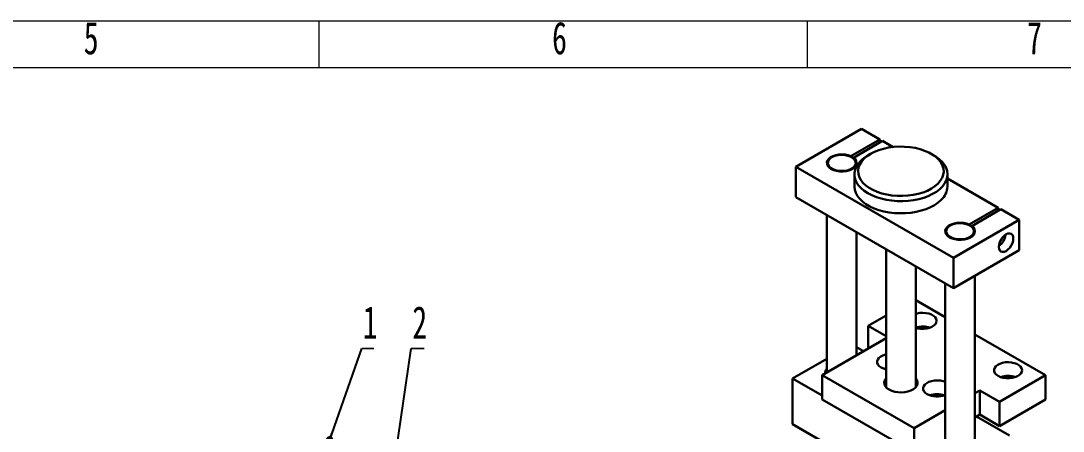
# Model space of a CAD drawing. Header units: millimetres. Extents: x -4 to 1692, y -357 to 300.
# Drawn here: x 700.8 to 812.9, y 253 to 297.1 of the extents above; entities that cross this region are included whole.
import ezdxf

# ---------------------------------------------------------------- set-up
doc = ezdxf.new("R2010")
doc.units = ezdxf.units.MM
doc.styles.add('SLDTEXTSTYLE1', font='', dxfattribs={"width": 0.67})
doc.styles.get("Standard").update_dxf_attribs({"font": ''})
doc.styles.get('SLDTEXTSTYLE1').set_extended_font_data('仿宋_GB2312')
doc.styles.get('Standard').set_extended_font_data('仿宋_GB2312')
doc.dimstyles.new('SLDDIMSTYLE0', dxfattribs={"dimtxt": 0.18, "dimasz": 0.8, "dimexe": 0, "dimexo": 0.0625, "dimgap": 0, "dimtad": 0, "dimtih": 1, "dimtoh": 1, "dimdec": 0, "dimrnd": 1e-09, "dimzin": 0, "dimdsep": 46, "dimtxsty": 'Standard', "dimblk1": 'DOT', "dimblk2": 'DOT', "dimsah": 1, "dimcen": 0.09, "dimadec": 0, "dimazin": 0, "dimtfac": 0.8, "dimtdec": 0, "dimtofl": 0, "dimtmove": 0, "dimatfit": 3, "dimldrblk": 'DOT', "dimfxl": 1, "dimfrac": 2, "dimtolj": 1, "dimtzin": 0, "dimarcsym": 0})

# ---------------------------------------------------------------- blocks, each defined once
blk = doc.blocks.new('SW_NOTE_0')
at = {"color": 0, "linetype": 'Continuous', "lineweight": 0}
for p, q in [((0, 0), (1.29, 0)), ((1.29, 0), (0, 0)), ((0, 0), (1.29, 0)), ((1.29, 0), (0, 0)), ((0, 0), (1.29, 0)), ((1.29, 0), (0, 0))]:
    blk.add_line(p, q, dxfattribs=at)
at = {"color": 0, "linetype": 'Continuous', "lineweight": 0, "insert": (0.88, 4.56), "char_height": 3.5, "attachment_point": 2, "style": 'SLDTEXTSTYLE1'}
blk.add_mtext('1', dxfattribs=at)
blk = doc.blocks.new('_DOT')
at = {"color": 0, "linetype": 'ByBlock', "lineweight": -2}
blk.add_line((-0.5, 0), (-1, 0), dxfattribs=at)
at = {"color": 0, "linetype": 'ByBlock', "const_width": 0.5}
blk.add_lwpolyline([(-0.25, 0, 1), (0.25, 0, 1)], format="xyb", close=True, dxfattribs=at)
blk = doc.blocks.new('SW_NOTE_10')
at = {"color": 0, "linetype": 'Continuous', "lineweight": 0}
for p, q in [((0, 0), (1.41, 0)), ((1.41, 0), (0, 0)), ((0, 0), (1.41, 0)), ((1.41, 0), (0, 0)), ((0, 0), (1.41, 0)), ((1.41, 0), (0, 0))]:
    blk.add_line(p, q, dxfattribs=at)
at = {"color": 0, "linetype": 'Continuous', "lineweight": 0, "insert": (0.93, 4.56), "char_height": 3.5, "attachment_point": 2, "style": 'SLDTEXTSTYLE1'}
blk.add_mtext('2', dxfattribs=at)

msp = doc.modelspace()

# ---------------------------------------------------------------- linework, layer by layer
at = {"color": 7, "linetype": 'Continuous', "lineweight": 0}
for p, q in [((470.3366109, 297.1295117), (890.3366109, 297.1295117)), ((732.8366109, 297.1295117), (732.8366109, 292.1295117)), ((785.3366109, 297.1295117), (785.3366109, 292.1295117))]:
    msp.add_line(p, q, dxfattribs=at)
at = {"color": 7, "linetype": 'Continuous', "lineweight": 15}
msp.add_line((495.3366109, 292.1295117), (885.3366112, 292.1295117), dxfattribs=at)
at = {"color": 7, "linetype": 'Continuous', "lineweight": 30}
for p, q in [((791.1980429, 285.5246015), (784.1269751, 281.442561)), ((793.1779419, 284.3816302), (791.1980429, 285.5246015)), ((790.0577985, 282.5804097), (793.1779419, 284.3816302)), ((793.4607846, 284.2183486), (790.3406412, 282.4171281)), ((793.1779419, 284.3816302), (793.1779419, 284.0550669)), ((794.5952212, 283.5634523), (793.4607846, 284.2183486)), ((790.0577985, 282.5804097), (790.0577985, 282.5057997)), ((792.1874639, 282.8306008), (791.9045752, 282.6672396)), ((798.976792, 282.6672396), (798.6939033, 282.8306008)), ((788.0158901, 282.4629716), (787.9451679, 282.4221313)), ((790.2082773, 282.4221313), (790.1375551, 282.4629716)), ((790.3406412, 282.4171281), (790.3406412, 282.335474)), ((784.1269751, 281.442561), (801.0975379, 271.6456636)), ((784.1269751, 281.442561), (784.1269751, 278.1763977)), ((790.4406836, 280.626551), (790.4406836, 279.3200857)), ((800.4406836, 279.3200857), (800.4406836, 280.626551)), ((805.905864, 277.0339572), (800.4406836, 280.1889387)), ((784.1269751, 278.1763977), (801.0975379, 268.3795004)), ((802.7857205, 275.2327367), (805.905864, 277.0339572)), ((805.905864, 277.0339572), (805.905864, 276.7073939)), ((787.4767226, 276.2426297), (787.4767226, 259.3313354)), ((806.1887067, 276.8706756), (803.0685632, 275.0694551)), ((808.1686057, 275.7277042), (806.1887067, 276.8706756)), ((800.7438121, 275.1152986), (800.67309, 275.0744583)), ((801.0975379, 271.6456636), (808.1686057, 275.7277042)), ((802.7857205, 275.2327367), (802.7857205, 275.1581267)), ((802.9361993, 275.0744583), (802.8654772, 275.1152986)), ((803.0685632, 275.0694551), (803.0685632, 274.987801)), ((808.1686057, 275.7277042), (808.1686057, 272.461541)), ((790.6767226, 261.1786561), (790.6767226, 274.395309)), ((793.8406836, 272.5687932), (793.8406836, 257.7379318)), ((801.0975379, 268.3795004), (808.1686057, 272.461541)), ((801.0975379, 271.6456636), (801.0975379, 268.3795004)), ((797.0406836, 257.7379318), (797.0406836, 270.7214725)), ((803.4046447, 251.9272083), (803.4046447, 269.7113648)), ((800.2046447, 268.8949567), (800.2046447, 251.9272083)), ((800.2046447, 265.2606966), (797.0406836, 267.0872125)), ((793.8406836, 265.4543962), (791.9051497, 264.3370363)), ((791.9051497, 264.3370363), (793.8406836, 263.2196763)), ((791.9051497, 261.887812), (791.9051497, 264.3370363)), ((786.9554023, 259.0303836), (793.8406836, 263.0051719)), ((810.9970328, 259.0303836), (803.4046447, 263.4133759)), ((791.4098072, 261.6018568), (790.6767226, 262.0250575)), ((787.4767226, 260.8004454), (783.7734217, 258.6625753)), ((796.8548972, 253.3155268), (786.9554023, 259.0303836)), ((786.9554023, 256.417453), (786.9554023, 259.0303836)), ((806.0472853, 256.1729552), (810.9970328, 259.0303836)), ((810.9970328, 256.417453), (810.9970328, 259.0303836)), ((783.7734217, 258.6625753), (783.7734217, 253.7633304)), ((783.7734217, 258.6625753), (786.9554023, 256.825657)), ((803.925965, 257.3975673), (803.4046447, 257.0966155)), ((803.925965, 257.3975673), (806.0472853, 256.1729552)), ((803.925965, 254.7846367), (803.925965, 257.3975673)), ((796.8548972, 250.7025962), (786.9554023, 256.417453)), ((806.0472853, 253.5600246), (810.9970328, 256.417453)), ((806.0472853, 253.5600246), (806.0472853, 256.1729552)), ((800.2046447, 255.2492948), (796.8548972, 253.3155268)), ((803.925965, 254.7846367), (803.4046447, 254.4836849)), ((807.1079455, 252.5395144), (803.5724116, 254.5805347)), ((803.925965, 254.7846367), (806.0472853, 253.5600246)), ((783.7734217, 253.7633304), (800.7439845, 243.9664331)), ((796.8548972, 250.7025962), (796.8548972, 253.3155268))]:
    msp.add_line(p, q, dxfattribs=at)
at = {"color": 7, "linetype": 'Continuous', "lineweight": 30, "flags": 128}
for points in [[(790.3406412, 282.4171281), (790.5211593, 282.2480475), (790.6348891, 282.0605971), (790.6765718, 281.8634445), (790.6442802, 281.6657057), (790.5395073, 281.4765236), (790.3670976, 281.3046459), (790.1350231, 281.1580198), (789.8540146, 281.0434251), (789.5370653, 280.9661605), (789.1988306, 280.9297985), (788.8549498, 280.9360205), (788.5213234, 280.9845388), (788.2133778, 281.0731099), (787.9453517, 281.1976386), (787.7296385, 281.3523667), (787.5762121, 281.5301399), (787.4921669, 281.7227383), (787.4813889, 281.9212565), (787.5443765, 282.1165153), (787.6782173, 282.2994862), (787.8767226, 282.4617089), (788.130714, 282.5956827), (788.4284472, 282.6952127), (788.7561556, 282.7556968), (789.0986865, 282.7743384), (789.4402018, 282.7502754), (789.7649105, 282.6846206), (790.0577985, 282.5804097)], [(790.1373828, 282.4630711), (789.8845745, 282.5803835), (789.5939921, 282.6635796), (789.2792226, 282.7087695), (788.9549845, 282.7138401), (788.6364387, 282.6785542), (788.3384802, 282.6045618), (788.075041, 282.4953227), (787.8584393, 282.3559448), (787.6988032, 282.1929453), (787.6035971, 282.0139458), (787.5772727, 281.8273162), (787.6210609, 281.6417829), (787.7329142, 281.4660215), (787.9076025, 281.3082503), (788.1369576, 281.1758464), (788.410255, 281.075001), (788.7147158, 281.0104294), (789.0361035, 280.985151), (789.3593906, 281.0003478), (789.6694604, 281.0553091), (789.9518145, 281.1474651), (790.1932502, 281.2725065), (790.3824784, 281.4245868), (790.5106508, 281.5965946), (790.5717744, 281.7804871), (790.562991, 281.9676658), (790.4847113, 282.1493783), (790.3405957, 282.317128), (790.1373828, 282.4630711)], [(798.976792, 282.6672396), (799.2021773, 282.5282006), (799.5653807, 282.2580272), (799.8706823, 281.9649514), (800.1137965, 281.6530874), (800.2913104, 281.3268131), (800.4007322, 280.9907086), (800.4405257, 280.6494922), (800.4101324, 280.3079537), (800.309979, 279.9708876), (800.1414713, 279.6430256), (799.9069748, 279.3289701), (799.6097815, 279.0331299), (799.2540631, 278.7596578), (798.8448132, 278.5123927), (798.3877769, 278.2948058), (797.8893697, 278.1099515), (797.3565884, 277.9604248), (796.7969121, 277.8483246), (796.2181972, 277.7752246), (795.6285677, 277.742151), (795.0363008, 277.749568), (794.4497105, 277.7973716), (793.8770313, 277.8848907), (793.3263023, 278.0108966), (792.8052547, 278.1736206), (792.3212027, 278.3707784), (791.8809413, 278.5996023), (791.4906509, 278.8568801), (791.1558104, 279.1390002), (790.88112, 279.4420022), (790.670436, 279.7616327), (790.5267157, 280.0934048), (790.4519768, 280.4326611), (790.4472684, 280.7746391), (790.5126566, 281.1145384), (790.6472235, 281.4475873), (790.8490801, 281.7691107), (791.1153927, 282.0745951), (791.1153927, 282.0745951)], [(791.461416, 282.2853679), (791.2035636, 281.9869498), (791.0125331, 281.6722284), (790.8913371, 281.3461669), (790.8418871, 281.0139076), (790.8649629, 280.6806903), (790.9602004, 280.3517702), (791.1260979, 280.0323345), (791.360039, 279.7274209), (791.6583343, 279.441838), (792.0162795, 279.1800897), (792.4282296, 278.9463039), (792.8876879, 278.7441675), (793.3874085, 278.5768684), (793.9195104, 278.4470449), (794.4756022, 278.3567445), (795.0469138, 278.3073912), (795.6244355, 278.2997634), (796.1990592, 278.3339813), (796.761723, 278.4095054), (797.3035531, 278.5251445), (797.8160047, 278.679075), (798.2909961, 278.8688693), (798.7210363, 279.0915342), (799.0993434, 279.3435582), (799.4199513, 279.6209667), (799.6778037, 279.9193848), (799.8688342, 280.2341063), (799.9900301, 280.5601677), (800.0394802, 280.892427), (800.0164044, 281.2256443), (799.9211668, 281.5545644), (799.7552693, 281.8740001), (799.5213282, 282.1789137), (799.2230329, 282.4644966), (798.8650877, 282.7262449), (798.4531377, 282.9600307), (797.9936794, 283.1621671), (797.4939588, 283.3294662), (796.9618569, 283.4592897), (796.4057651, 283.5495901), (795.8344534, 283.5989434), (795.2569318, 283.6065712), (794.682308, 283.5723533), (794.1196443, 283.4968292), (793.5778141, 283.3811901), (793.0653626, 283.2272596), (792.5903712, 283.0374653), (792.160331, 282.8148004), (791.7820239, 282.5627764), (791.461416, 282.2853679)], [(790.4406836, 279.3200857), (790.4408416, 279.2971445), (790.4806351, 278.9559281), (790.5900568, 278.6198236), (790.7675708, 278.2935493), (791.0106849, 277.9816853), (791.3159866, 277.6886095), (791.6791899, 277.4184361), (792.0951964, 277.1749576), (792.5581662, 276.9615921), (793.0616002, 276.7813346), (793.5984313, 276.6367156), (794.1611236, 276.5297653), (794.7417782, 276.4619849), (795.3322438, 276.434326), (795.9242317, 276.4471769), (796.5094316, 276.5003571), (797.0796287, 276.5931201), (797.6268185, 276.7241637), (798.1433199, 276.8916484), (798.6218821, 277.093223), (799.0557873, 277.3260579), (799.4389443, 277.5868846), (799.7659745, 277.8720416)], [(803.0685632, 275.0694551), (803.2490814, 274.9003744), (803.3628112, 274.7129241), (803.4044939, 274.5157715), (803.3722023, 274.3180326), (803.2674293, 274.1288506), (803.0950197, 273.9569729), (802.8629452, 273.8103468), (802.5819366, 273.6957521), (802.2649874, 273.6184875), (801.9267527, 273.5821255), (801.5828719, 273.5883475), (801.2492455, 273.6368658), (800.9412998, 273.7254369), (800.6732738, 273.8499656), (800.4575605, 274.0046937), (800.3041342, 274.1824669), (800.2200889, 274.3750653), (800.209311, 274.5735835), (800.2722986, 274.7688422), (800.4061393, 274.9518131), (800.6046447, 275.1140359), (800.858636, 275.2480097), (801.1563692, 275.3475397), (801.4840777, 275.4080238), (801.8266086, 275.4266653), (802.1681239, 275.4026024), (802.4928325, 275.3369476), (802.7857205, 275.2327367)], [(802.8653048, 275.1153981), (802.6124966, 275.2327105), (802.3219141, 275.3159066), (802.0071447, 275.3610965), (801.6829066, 275.3661671), (801.3643608, 275.3308812), (801.0664022, 275.2568888), (800.802963, 275.1476497), (800.5863614, 275.0082718), (800.4267253, 274.8452723), (800.3315191, 274.6662728), (800.3051947, 274.4796431), (800.3489829, 274.2941099), (800.4608363, 274.1183485), (800.6355246, 273.9605773), (800.8648797, 273.8281734), (801.1381771, 273.727328), (801.4426378, 273.6627564), (801.7640256, 273.637478), (802.0873126, 273.6526748), (802.3973825, 273.7076361), (802.6797365, 273.7997921), (802.9211723, 273.9248335), (803.1104004, 274.0769137), (803.2385729, 274.2489216), (803.2996964, 274.4328141), (803.2909131, 274.6199928), (803.2126334, 274.8017053), (803.0685178, 274.969455), (802.8653048, 275.1153981)], [(807.5322096, 273.7272389), (807.5057061, 273.9444087), (807.4280018, 274.1161785), (807.3043921, 274.2308424), (807.1433009, 274.2805863), (806.9557061, 274.2620202), (806.7543921, 274.1764094), (806.5530782, 274.029588), (806.3654834, 273.8315618), (806.2043921, 273.5958259), (806.0807824, 273.3384453), (806.0030782, 273.0769601), (805.9765747, 272.82919), (806.0030782, 272.6120202), (806.0807824, 272.4402504), (806.2043921, 272.3255865), (806.3654834, 272.2758426), (806.5530782, 272.2944087), (806.7543921, 272.3800196), (806.9557061, 272.5268409), (807.1433009, 272.7248671), (807.3043921, 272.960603), (807.4280018, 273.2179836), (807.5057061, 273.4794689), (807.5322096, 273.7272389)], [(797.0406836, 264.1123481), (797.2568666, 264.054887), (797.571636, 264.0096971), (797.8958741, 264.0046265), (798.2144199, 264.0399124), (798.5123785, 264.1139048), (798.7758176, 264.2231439), (798.9924193, 264.3625218), (799.1520554, 264.5255213), (799.2472615, 264.7045208), (799.2735859, 264.8911505), (799.2297977, 265.0766837), (799.1179444, 265.2524451), (798.9432561, 265.4102163), (798.713901, 265.5426202), (798.4406036, 265.6434656), (798.1361428, 265.7080372), (797.8147551, 265.7333156), (797.491468, 265.7181188), (797.1813982, 265.6631575), (797.0406836, 265.623055)], [(793.8406836, 261.2671176), (793.7872856, 261.2545537), (793.5049316, 261.1623977), (793.2634959, 261.0373563), (793.0742677, 260.8852761), (792.9460952, 260.7132682), (792.8849717, 260.5293757), (792.8937551, 260.342197), (792.9720347, 260.1604845), (793.1161503, 259.9927348), (793.3193633, 259.8467917)], [(805.905864, 258.9487428), (806.1586722, 258.8314304), (806.4492547, 258.7482342), (806.7640241, 258.7030444), (807.0882623, 258.6979738), (807.406808, 258.7332597), (807.7047666, 258.8072521), (807.9682058, 258.9164912), (808.1848075, 259.0558691), (808.3444436, 259.2188686), (808.4396497, 259.3978681), (808.4659741, 259.5844977), (808.4221859, 259.7700309), (808.3103326, 259.9457924), (808.1356442, 260.1035636), (807.9062892, 260.2359675), (807.6329917, 260.3368129), (807.328531, 260.4013845), (807.0071432, 260.4266629), (806.6838562, 260.4114661), (806.3737864, 260.3565048), (806.0914323, 260.2643488), (805.8499966, 260.1393073), (805.6607684, 259.9872271), (805.5325959, 259.8152193), (805.4714724, 259.6313267), (805.4802558, 259.4441481), (805.5585354, 259.2624355), (805.7026511, 259.0946858), (805.905864, 258.9487428)], [(793.3193633, 259.8467917), (793.5721715, 259.7294793), (793.8406836, 259.651078)], [(793.8406836, 259.7973441), (793.7872856, 259.7847802), (793.5866299, 259.724211)], [(794.1678914, 257.4792081), (793.9377344, 257.6421564), (793.7691082, 257.8285151), (793.6689166, 258.0306545), (793.6412613, 258.2402991), (793.6872746, 258.448866), (793.8050726, 258.6478165), (793.8406836, 258.6900191)], [(797.0406836, 258.6900191), (797.1712337, 258.4998327), (797.2354869, 258.2928789), (797.2262605, 258.0826948), (797.1439325, 257.8778853), (796.9918732, 257.6868353), (796.7763081, 257.5173666), (796.5060623, 257.3764171), (796.1921998, 257.2697573), (795.8475702, 257.2017539), (795.4862825, 257.175191), (795.1231281, 257.1911561), (794.7729743, 257.2489955), (794.4501567, 257.3463413), (794.1678914, 257.4792081)], [(800.2046447, 258.3050598), (799.9962385, 258.3774334), (799.6917778, 258.442005), (799.37039, 258.4672834), (799.0471029, 258.4520866), (798.7370331, 258.3971253), (798.4546791, 258.3049694), (798.2132433, 258.1799279), (798.0240152, 258.0278477), (797.8958427, 257.8558398), (797.8347191, 257.6719473), (797.8435025, 257.4847686), (797.9217822, 257.3030561), (798.0658978, 257.1353064), (798.2691108, 256.9893633)]]:
    msp.add_lwpolyline(points, dxfattribs=at)
at = {"color": 7, "linetype": 'Continuous', "lineweight": 30}
for centre, radius, start, end in [((793.8526583, 279.2513445), 3.9323488, 119.696088158, 134.114077339), ((788.2941628, 281.6718474), 0.8274801, 114.945512695, 170.393486966), ((789.8777716, 281.6859764), 0.8069653, 8.836456084, 65.836717604), ((798.4131105, 279.3836127), 2.0285681, 311.828707683, 358.205419809), ((801.0220848, 274.3241744), 0.8274801, 114.945512695, 170.393486966), ((802.6056936, 274.3383034), 0.8069653, 8.836456085, 65.836717604), ((804.9808336, 274.302068), 1.7080534, 305.805882147, 354.199494386), ((805.2705551, 274.1348154), 1.114757, 318.331841228, 341.673535304), ((797.7732482, 261.8409723), 2.4255772, 70.885274035, 107.578764958), ((787.981811, 259.2609682), 0.7036845, 135.871228871, 183.544378419), ((787.9863361, 259.259295), 0.7081003, 136.028992952, 183.386614338), ((806.9665242, 256.5436076), 2.4165116, 70.833049884, 109.166950116), ((799.3369282, 259.0698843), 2.338547, 242.831056287, 291.780352239), ((799.3297709, 254.5842282), 2.4165116, 70.833049884, 109.166950116)]:
    msp.add_arc(centre, radius, start, end, dxfattribs=at)

# ---------------------------------------------------------------- block references
at = {"color": 7, "linetype": 'Continuous', "lineweight": 0}
for name, p in [('SW_NOTE_0', (737.4542579, 261.8942176)), ('SW_NOTE_10', (742.7483756, 261.8942176))]:
    msp.add_blockref(name, p, dxfattribs=at)

# ---------------------------------------------------------------- texts
at = {"color": 7, "linetype": 'Continuous', "lineweight": 0, "char_height": 3.5, "attachment_point": 1, "style": 'SLDTEXTSTYLE1'}
for s, insert in [('5', (707.5259866, 297.0349529)), ('6', (757.9142661, 297.0391778)), ('7', (809.0151421, 297.0391778))]:
    msp.add_mtext(s, dxfattribs=dict(at, insert=insert))

# ---------------------------------------------------------------- leaders
at = {"color": 7, "linetype": 'Continuous', "lineweight": 0}
for points in [[(733.9863443, 252.0756052), (737.4542579, 261.8942176)], [(740.8398835, 248.8904053), (742.7483756, 261.8942176)]]:
    msp.add_leader(points, dimstyle='SLDDIMSTYLE0', dxfattribs=at)

doc.saveas('drawing.dxf')
